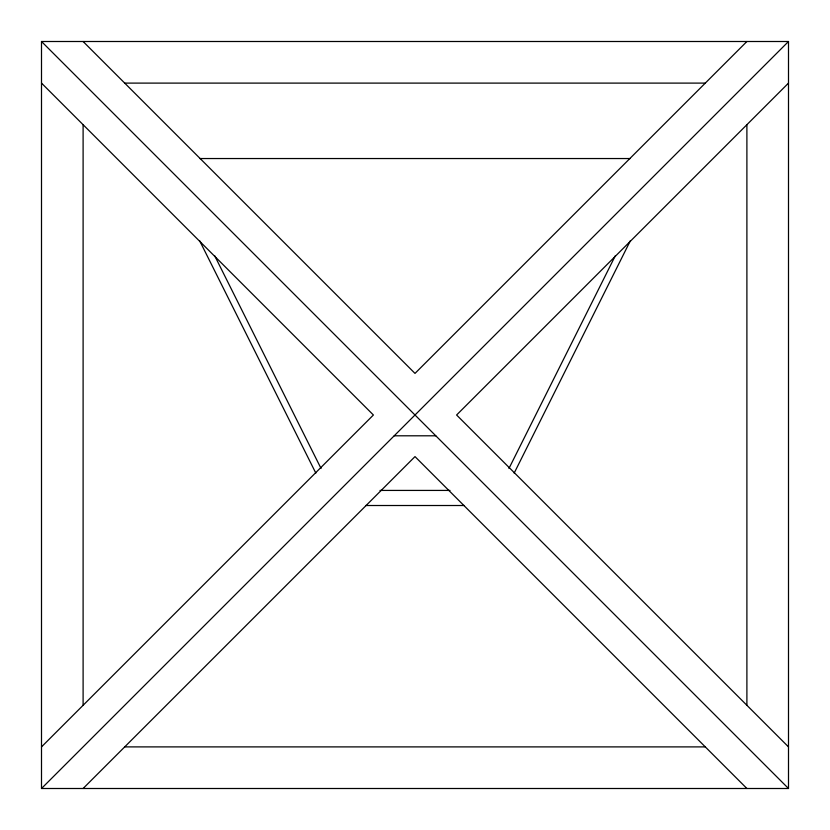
<?xml version="1.0" encoding="UTF-8"?>
<svg xmlns="http://www.w3.org/2000/svg" width="830" height="830" viewBox="0 0 830 830"><rect width="100%" height="100%" fill="white"/><g stroke="black" fill="none" stroke-linecap="round" stroke-linejoin="round"><path stroke-width="1.25" d="M508.956 468.462L615.352 255.682M514.164 473.131L630.385 240.7M41.5 746.896L373.396 415L41.5 83.104M746.896 41.5L415 373.396L83.104 41.5M41.5 788.5L788.5 41.5L41.5 41.5L41.5 788.5L788.5 788.5L788.5 41.5M83.104 788.5L415 456.604L746.896 788.5M788.5 83.104L456.604 415L788.5 746.896M124.593 83.104L705.407 83.104M199.791 158.54L630.209 158.54M394.198 435.802L435.802 435.802M379.995 490.426L450.005 490.426M365.74 505.512L464.261 505.512M124.593 746.896L705.407 746.896M41.5 41.5L788.5 788.5M214.648 255.682L321.044 468.462M199.615 240.7L315.836 473.131M746.896 124.593L746.896 705.407M83.104 124.593L83.104 705.407"/></g></svg>
